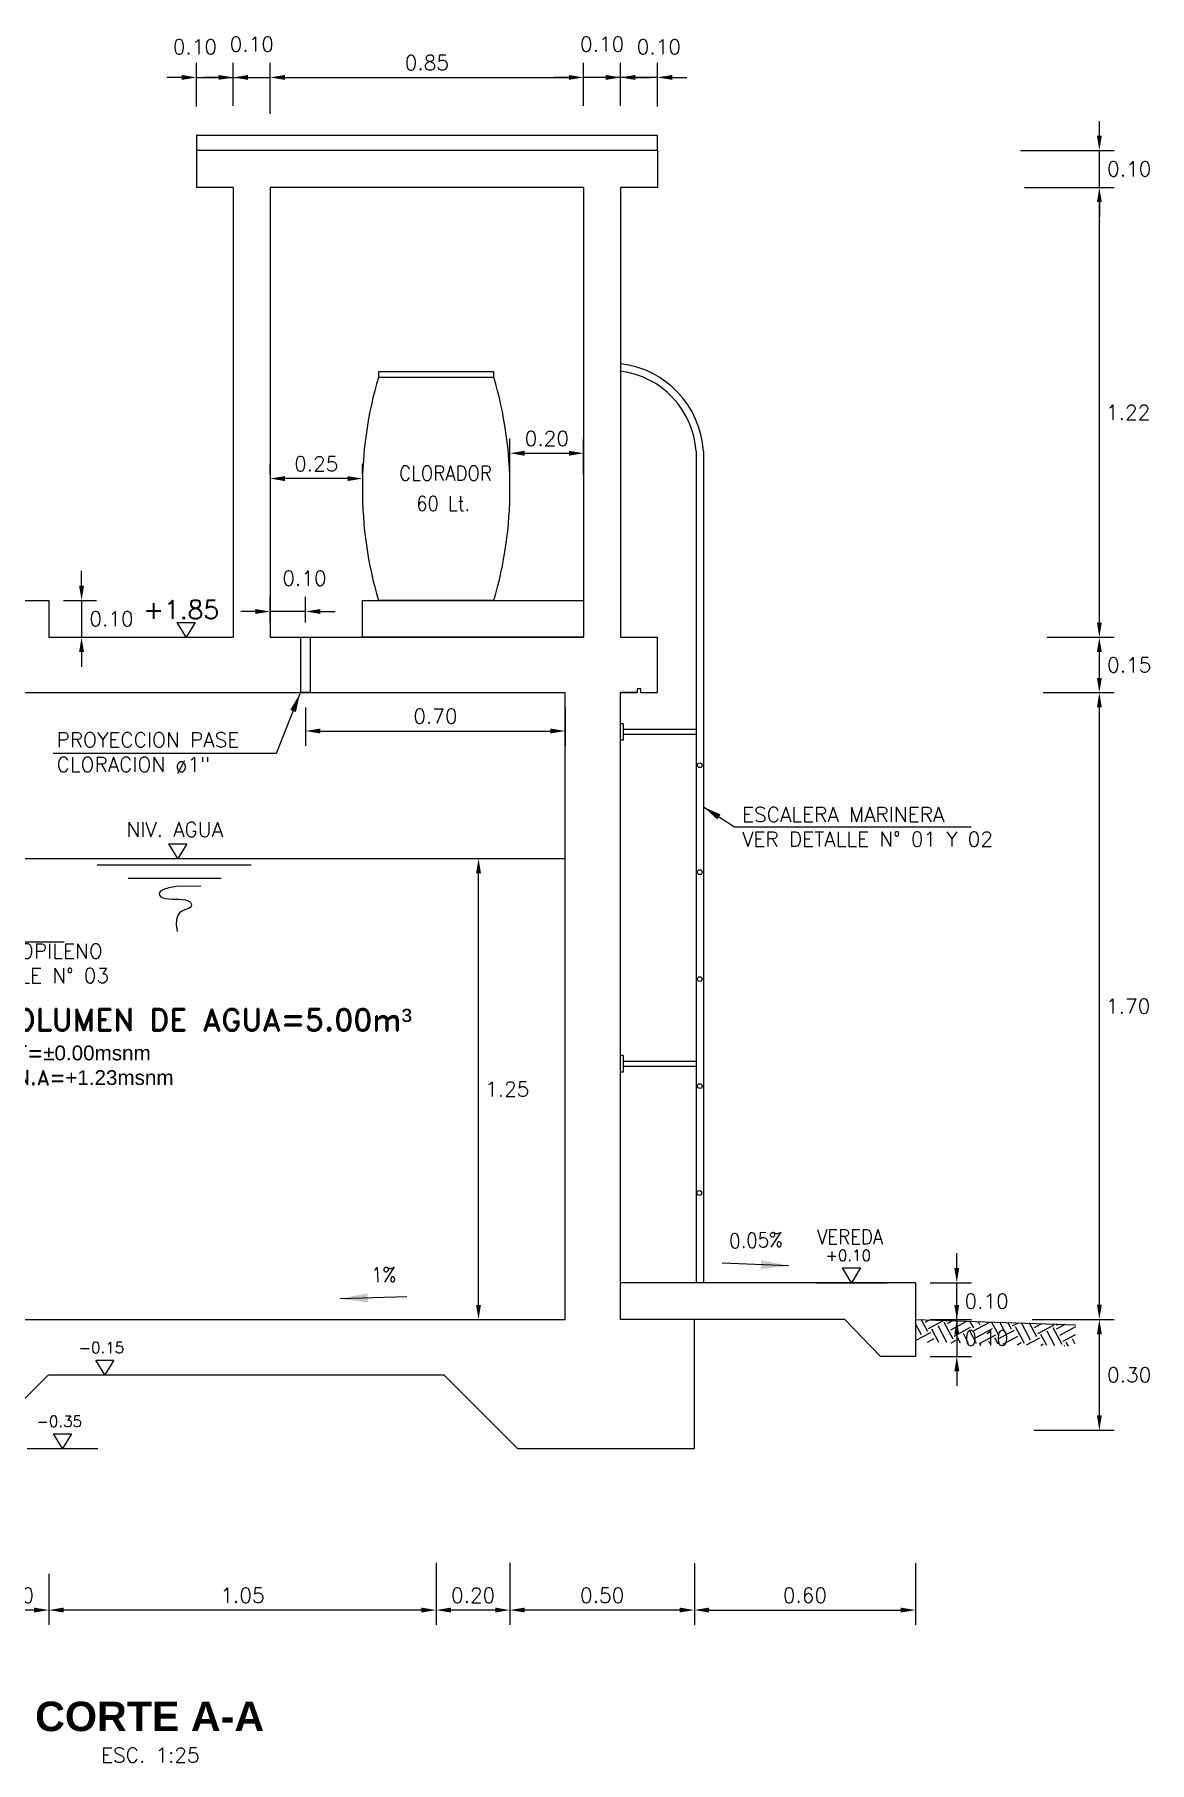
# Model space of a CAD drawing. Header units: metres. Extents: x -90 to 2507, y -28 to 972.
# Drawn here: x 145.593 to 148.617, y 189.472 to 194.157 of the extents above; entities that cross this region are included whole.
import ezdxf
from ezdxf.enums import TextEntityAlignment as Align

# ---------------------------------------------------------------- set-up
doc = ezdxf.new("R2010")
doc.units = ezdxf.units.M
doc.linetypes.add('HIDDEN', pattern=[9.525, 6.35, -3.175])
for name, color, linetype in [('A-MURO', 6, 'Continuous'), ('A-NIVEL DE TERRENO NATURAL', 34, 'Continuous'), ('A-NIVELES', 7, 'Continuous'), ('A-PISO', 9, 'Continuous'), ('G-achurado', 9, 'Continuous'), ('G-acotado', 8, 'Continuous'), ('G-textos-notas', 7, 'Continuous'), ('G-textos-subtitulo', 3, 'Continuous'), ('G-textos-titulos', 4, 'Continuous'), ('S-TUBERIAS-NUEVAS', 3, 'Continuous')]:
    doc.layers.add(name, color=color, linetype=linetype)
doc.styles.add('01COTAS', font='romans.shx')
doc.styles.add('20-NOTAS', font='romans.shx', dxfattribs={"height": 0.04})
doc.styles.add('20-SUBTITULO', font='romand.shx', dxfattribs={"height": 0.06})
doc.styles.add('20-TITULO', font='arialbd.ttf', dxfattribs={"height": 0.08})
doc.styles.add('ROMANS', font='romans.shx')
doc.dimstyles.new('DIM-20-CORTE', dxfattribs={"dimscale": 0.02, "dimtxt": 2, "dimasz": 2, "dimexe": 2, "dimexo": 2, "dimgap": 1, "dimtad": 2, "dimtih": 1, "dimtoh": 1, "dimzin": 1, "dimdsep": 46, "dimtxsty": '01COTAS', "dimcen": 25, "dimclrd": 9, "dimclre": 9, "dimclrt": 7, "dimadec": 0, "dimazin": 0, "dimtfac": 1, "dimtmove": 2, "dimatfit": 3, "dimfxl": 1, "dimtolj": 1, "dimtzin": 0, "dimarcsym": 0})
doc.dimstyles.new('DIM-20-PLANTA', dxfattribs={"dimscale": 0.02, "dimtxt": 2, "dimasz": 2, "dimexe": 2, "dimexo": 2, "dimgap": 1, "dimtad": 1, "dimzin": 1, "dimdsep": 46, "dimtxsty": '01COTAS', "dimcen": 25, "dimclrd": 9, "dimclre": 9, "dimclrt": 7, "dimadec": 0, "dimazin": 0, "dimtfac": 1, "dimtmove": 2, "dimatfit": 3, "dimfxl": 1, "dimtolj": 1, "dimtzin": 0, "dimarcsym": 0})
doc.dimstyles.new('DIM-50-PLANTA', dxfattribs={"dimscale": 0.05, "dimtxt": 2, "dimasz": 2, "dimexe": 2, "dimexo": 2, "dimgap": 1, "dimtad": 1, "dimdec": 0, "dimlfac": 1000, "dimtxsty": '01COTAS', "dimcen": 25, "dimclrd": 9, "dimclre": 9, "dimclrt": 7, "dimadec": 0, "dimazin": 0, "dimtfac": 1, "dimtdec": 0, "dimtmove": 2, "dimatfit": 3, "dimfxl": 1, "dimtolj": 1, "dimtzin": 0, "dimarcsym": 0})

# ---------------------------------------------------------------- blocks, each defined once
blk = doc.blocks.new('NIVEL-CORTE')
at = {"color": 1}
blk.add_line((-4.79, 0), (4.79, 0), dxfattribs=at)
blk.add_lwpolyline([(0, 0), (-1.22, 2.01), (1.22, 2.01), (0, 0)])
at = {"style": 'ROMANS'}
blk.add_attdef('+1.50', text='', height=2, dxfattribs=at).set_placement((-0.45, 2.95), align=Align.CENTER)
blk = doc.blocks.new('*D274')
at = {"color": 9, "lineweight": -2, "transparency": 16777216}
for p, q in [((146.6825, 190.013), (146.6825, 189.8453)), ((145.6324, 189.9837), (145.6324, 189.8453)), ((146.6425, 189.8853), (145.6724, 189.8853))]:
    blk.add_line(p, q, dxfattribs=at)
at = {"color": 9, "transparency": 16777216}
for points in [[(145.6724, 189.892), (145.6724, 189.8787), (145.6324, 189.8853)], [(146.6425, 189.892), (146.6425, 189.8787), (146.6825, 189.8853)]]:
    blk.add_solid(points, dxfattribs=at)
at = {"layer": 'Defpoints', "color": 0, "transparency": 16777216}
for p in [(146.6825, 190.053), (145.6324, 190.0237), (145.6324, 189.8853)]:
    blk.add_point(p, dxfattribs=at)
at = {"color": 7, "transparency": 16777216, "insert": (146.1575, 189.9253), "char_height": 0.04, "attachment_point": 5, "style": '01COTAS'}
blk.add_mtext('\\A1;1.05', dxfattribs=at)
blk = doc.blocks.new('*D279')
at = {"color": 9, "lineweight": -2, "transparency": 16777216}
for p, q in [((147.3826, 190.0122), (147.3826, 189.8453)), ((147.9824, 190.0122), (147.9824, 189.8453)), ((147.4226, 189.8853), (147.9424, 189.8853))]:
    blk.add_line(p, q, dxfattribs=at)
at = {"color": 9, "transparency": 16777216}
for points in [[(147.4226, 189.892), (147.4226, 189.8787), (147.3826, 189.8853)], [(147.9424, 189.892), (147.9424, 189.8787), (147.9824, 189.8853)]]:
    blk.add_solid(points, dxfattribs=at)
at = {"layer": 'Defpoints', "color": 0, "transparency": 16777216}
for p in [(147.3826, 190.0522), (147.9824, 190.0522), (147.9824, 189.8853)]:
    blk.add_point(p, dxfattribs=at)
at = {"color": 7, "transparency": 16777216, "insert": (147.6825, 189.9253), "char_height": 0.04, "attachment_point": 5, "style": '01COTAS'}
blk.add_mtext('\\A1;0.60', dxfattribs=at)
blk = doc.blocks.new('*D283')
at = {"layer": 'Defpoints', "color": 0, "transparency": 16777216}
for p in [(148.2583, 190.6734), (148.4807, 190.6734), (148.2632, 190.373)]:
    blk.add_point(p, dxfattribs=at)
at = {"layer": 'G-acotado', "color": 9, "lineweight": -2, "transparency": 16777216}
for p, q in [((148.2983, 190.6734), (148.5207, 190.6734)), ((148.4807, 190.413), (148.4807, 190.6334)), ((148.3032, 190.373), (148.5207, 190.373))]:
    blk.add_line(p, q, dxfattribs=at)
at = {"layer": 'G-acotado', "color": 9, "transparency": 16777216}
for points in [[(148.4741, 190.6334), (148.4874, 190.6334), (148.4807, 190.6734)], [(148.4741, 190.413), (148.4874, 190.413), (148.4807, 190.373)]]:
    blk.add_solid(points, dxfattribs=at)
at = {"layer": 'G-acotado', "color": 7, "transparency": 16777216, "insert": (148.5617, 190.5232), "char_height": 0.04, "attachment_point": 5, "style": '01COTAS'}
blk.add_mtext('\\A1;0.30', dxfattribs=at)
blk = doc.blocks.new('*D524')
at = {"layer": 'Defpoints', "color": 0, "transparency": 16777216}
for p in [(145.6324, 192.623), (145.6324, 192.523), (145.721, 192.523)]:
    blk.add_point(p, dxfattribs=at)
at = {"layer": 'G-acotado', "color": 9, "lineweight": -2, "transparency": 16777216}
for p, q in [((145.721, 192.663), (145.721, 192.703)), ((145.6724, 192.623), (145.761, 192.623)), ((145.721, 192.623), (145.721, 192.523)), ((145.6724, 192.523), (145.761, 192.523)), ((145.721, 192.483), (145.721, 192.443))]:
    blk.add_line(p, q, dxfattribs=at)
at = {"layer": 'G-acotado', "color": 9, "transparency": 16777216}
for points in [[(145.7143, 192.663), (145.7276, 192.663), (145.721, 192.623)], [(145.7143, 192.483), (145.7276, 192.483), (145.721, 192.523)]]:
    blk.add_solid(points, dxfattribs=at)
at = {"layer": 'G-acotado', "color": 7, "transparency": 16777216, "insert": (145.8019, 192.573), "char_height": 0.04, "attachment_point": 5, "style": '01COTAS'}
blk.add_mtext('\\A1;0.10', dxfattribs=at)
blk = doc.blocks.new('*D284')
at = {"color": 9, "lineweight": -2, "transparency": 16777216}
for p, q in [((146.8825, 190.013), (146.8825, 189.8453)), ((147.3826, 190.0122), (147.3826, 189.8453)), ((147.3426, 189.8853), (146.9225, 189.8853))]:
    blk.add_line(p, q, dxfattribs=at)
at = {"color": 9, "transparency": 16777216}
for points in [[(146.9225, 189.892), (146.9225, 189.8787), (146.8825, 189.8853)], [(147.3426, 189.892), (147.3426, 189.8787), (147.3826, 189.8853)]]:
    blk.add_solid(points, dxfattribs=at)
at = {"layer": 'Defpoints', "color": 0, "transparency": 16777216}
for p in [(146.8825, 190.053), (147.3826, 190.0522), (146.8825, 189.8853)]:
    blk.add_point(p, dxfattribs=at)
at = {"color": 7, "transparency": 16777216, "insert": (147.1326, 189.9253), "char_height": 0.04, "attachment_point": 5, "style": '01COTAS'}
blk.add_mtext('\\A1;0.50', dxfattribs=at)
blk = doc.blocks.new('*D285')
at = {"color": 9, "lineweight": -2, "transparency": 16777216}
for p, q in [((145.4324, 190.013), (145.4324, 189.8453)), ((145.6324, 189.9837), (145.6324, 189.8453)), ((145.5924, 189.8853), (145.4724, 189.8853))]:
    blk.add_line(p, q, dxfattribs=at)
at = {"color": 9, "transparency": 16777216}
for points in [[(145.4724, 189.892), (145.4724, 189.8787), (145.4324, 189.8853)], [(145.5924, 189.892), (145.5924, 189.8787), (145.6324, 189.8853)]]:
    blk.add_solid(points, dxfattribs=at)
at = {"layer": 'Defpoints', "color": 0, "transparency": 16777216}
for p in [(145.4324, 190.053), (145.6324, 190.0237), (145.4324, 189.8853)]:
    blk.add_point(p, dxfattribs=at)
at = {"color": 7, "transparency": 16777216, "insert": (145.5324, 189.9253), "char_height": 0.04, "attachment_point": 5, "style": '01COTAS'}
blk.add_mtext('\\A1;0.20', dxfattribs=at)
blk = doc.blocks.new('*D286')
at = {"color": 9, "lineweight": -2, "transparency": 16777216}
for p, q in [((146.6825, 190.013), (146.6825, 189.8453)), ((146.8825, 190.013), (146.8825, 189.8453)), ((146.8425, 189.8853), (146.7225, 189.8853))]:
    blk.add_line(p, q, dxfattribs=at)
at = {"color": 9, "transparency": 16777216}
for points in [[(146.7225, 189.892), (146.7225, 189.8787), (146.6825, 189.8853)], [(146.8425, 189.892), (146.8425, 189.8787), (146.8825, 189.8853)]]:
    blk.add_solid(points, dxfattribs=at)
at = {"layer": 'Defpoints', "color": 0, "transparency": 16777216}
for p in [(146.6825, 190.053), (146.8825, 190.053), (146.6825, 189.8853)]:
    blk.add_point(p, dxfattribs=at)
at = {"color": 7, "transparency": 16777216, "insert": (146.7825, 189.9253), "char_height": 0.04, "attachment_point": 5, "style": '01COTAS'}
blk.add_mtext('\\A1;0.20', dxfattribs=at)
blk = doc.blocks.new('*D525')
at = {"layer": 'Defpoints', "color": 0, "transparency": 16777216}
for p in [(147.9824, 190.673), (147.9824, 190.573), (148.0942, 190.573)]:
    blk.add_point(p, dxfattribs=at)
at = {"layer": 'G-acotado', "color": 9, "lineweight": -2, "transparency": 16777216}
for p, q in [((148.0942, 190.713), (148.0942, 190.753)), ((148.0224, 190.673), (148.1342, 190.673)), ((148.0942, 190.673), (148.0942, 190.573)), ((148.0224, 190.573), (148.1342, 190.573)), ((148.0942, 190.533), (148.0942, 190.493))]:
    blk.add_line(p, q, dxfattribs=at)
at = {"layer": 'G-acotado', "color": 9, "transparency": 16777216}
for points in [[(148.0875, 190.713), (148.1008, 190.713), (148.0942, 190.673)], [(148.0875, 190.533), (148.1008, 190.533), (148.0942, 190.573)]]:
    blk.add_solid(points, dxfattribs=at)
at = {"layer": 'G-acotado', "color": 7, "transparency": 16777216, "insert": (148.1751, 190.623), "char_height": 0.04, "attachment_point": 5, "style": '01COTAS'}
blk.add_mtext('\\A1;0.10', dxfattribs=at)
blk = doc.blocks.new('A$C538769D3')
for p, q in [((2.1044, 1.3913), (1.7914, 1.3913)), ((2.1044, 0.7713), (1.7914, 0.7713))]:
    blk.add_line(p, q)
blk.add_lwpolyline([(2.1044, 1.3913), (1.7914, 1.3913), (1.7914, 1.3766), (2.1044, 1.3766)], close=True)
for centre, start, end in [((2.8219, 1.074), 163.6322, 196.3678), ((1.074, 1.074), 343.6322, 16.3678)]:
    blk.add_arc(centre, 1.074, start, end)
blk = doc.blocks.new('*D296')
at = {"color": 9, "lineweight": -2, "transparency": 16777216}
for p, q in [((147.0824, 193.9645), (147.0824, 194.0812)), ((147.1824, 193.9645), (147.1824, 194.0812)), ((147.0424, 194.0412), (147.0024, 194.0412)), ((147.1824, 194.0412), (147.0824, 194.0412)), ((147.2224, 194.0412), (147.2624, 194.0412))]:
    blk.add_line(p, q, dxfattribs=at)
at = {"color": 9, "transparency": 16777216}
for points in [[(147.0424, 194.0479), (147.0424, 194.0346), (147.0824, 194.0412)], [(147.2224, 194.0479), (147.2224, 194.0346), (147.1824, 194.0412)]]:
    blk.add_solid(points, dxfattribs=at)
at = {"layer": 'Defpoints', "color": 0, "transparency": 16777216}
for p in [(147.0824, 194.0412), (147.0824, 193.9245), (147.1824, 193.9245)]:
    blk.add_point(p, dxfattribs=at)
at = {"color": 7, "transparency": 16777216, "insert": (147.1324, 194.1312), "char_height": 0.04, "attachment_point": 5, "style": '01COTAS'}
blk.add_mtext('\\A1;0.10', dxfattribs=at)
blk = doc.blocks.new('*D297')
at = {"color": 9, "lineweight": -2, "transparency": 16777216}
for p, q in [((146.2324, 193.9421), (146.2324, 194.0812)), ((147.0824, 193.9645), (147.0824, 194.0812)), ((146.2724, 194.0412), (147.0424, 194.0412))]:
    blk.add_line(p, q, dxfattribs=at)
at = {"color": 9, "transparency": 16777216}
for points in [[(146.2724, 194.0479), (146.2724, 194.0346), (146.2324, 194.0412)], [(147.0424, 194.0479), (147.0424, 194.0346), (147.0824, 194.0412)]]:
    blk.add_solid(points, dxfattribs=at)
at = {"layer": 'Defpoints', "color": 0, "transparency": 16777216}
for p in [(147.0824, 194.0412), (146.2324, 193.9021), (147.0824, 193.9245)]:
    blk.add_point(p, dxfattribs=at)
at = {"color": 7, "transparency": 16777216, "insert": (146.6574, 194.0812), "char_height": 0.04, "attachment_point": 5, "style": '01COTAS'}
blk.add_mtext('\\A1;0.85', dxfattribs=at)
blk = doc.blocks.new('*D527')
at = {"color": 9, "lineweight": -2, "transparency": 16777216}
for p, q in [((146.8825, 192.9657), (146.8825, 193.0622)), ((147.0824, 192.9657), (147.0824, 193.0622)), ((146.9225, 193.0222), (147.0424, 193.0222))]:
    blk.add_line(p, q, dxfattribs=at)
at = {"color": 9, "transparency": 16777216}
for points in [[(146.9225, 193.0289), (146.9225, 193.0155), (146.8825, 193.0222)], [(147.0424, 193.0289), (147.0424, 193.0155), (147.0824, 193.0222)]]:
    blk.add_solid(points, dxfattribs=at)
at = {"layer": 'Defpoints', "color": 0, "transparency": 16777216}
for p in [(147.0824, 193.0222), (146.8825, 192.9257), (147.0824, 192.9257)]:
    blk.add_point(p, dxfattribs=at)
at = {"color": 7, "transparency": 16777216, "insert": (146.9824, 193.0622), "char_height": 0.04, "attachment_point": 5, "style": '01COTAS'}
blk.add_mtext('\\A1;0.20', dxfattribs=at)
blk = doc.blocks.new('*D528')
at = {"color": 9, "lineweight": -2, "transparency": 16777216}
for p, q in [((146.2324, 192.9657), (146.2324, 192.9934)), ((146.4824, 192.9657), (146.4824, 192.9934)), ((146.4424, 192.9534), (146.2724, 192.9534))]:
    blk.add_line(p, q, dxfattribs=at)
at = {"color": 9, "transparency": 16777216}
for points in [[(146.2724, 192.9601), (146.2724, 192.9467), (146.2324, 192.9534)], [(146.4424, 192.9601), (146.4424, 192.9467), (146.4824, 192.9534)]]:
    blk.add_solid(points, dxfattribs=at)
at = {"layer": 'Defpoints', "color": 0, "transparency": 16777216}
for p in [(146.2324, 192.9534), (146.2324, 192.9257), (146.4824, 192.9257)]:
    blk.add_point(p, dxfattribs=at)
at = {"color": 7, "transparency": 16777216, "insert": (146.3574, 192.9934), "char_height": 0.04, "attachment_point": 5, "style": '01COTAS'}
blk.add_mtext('\\A1;0.25', dxfattribs=at)
blk = doc.blocks.new('*D529')
at = {"layer": 'Defpoints', "color": 0, "transparency": 16777216}
for p in [(147.9824, 190.773), (148.0942, 190.773), (147.9824, 190.673)]:
    blk.add_point(p, dxfattribs=at)
at = {"layer": 'G-acotado', "color": 9, "lineweight": -2, "transparency": 16777216}
for p, q in [((148.0942, 190.813), (148.0942, 190.853)), ((148.0224, 190.773), (148.1342, 190.773)), ((148.0942, 190.673), (148.0942, 190.773)), ((148.0224, 190.673), (148.1342, 190.673)), ((148.0942, 190.633), (148.0942, 190.593))]:
    blk.add_line(p, q, dxfattribs=at)
at = {"layer": 'G-acotado', "color": 9, "transparency": 16777216}
for points in [[(148.0875, 190.813), (148.1008, 190.813), (148.0942, 190.773)], [(148.0875, 190.633), (148.1008, 190.633), (148.0942, 190.673)]]:
    blk.add_solid(points, dxfattribs=at)
at = {"layer": 'G-acotado', "color": 7, "transparency": 16777216, "insert": (148.1751, 190.723), "char_height": 0.04, "attachment_point": 5, "style": '01COTAS'}
blk.add_mtext('\\A1;0.10', dxfattribs=at)
blk = doc.blocks.new('*D302')
at = {"layer": 'Defpoints', "color": 0, "transparency": 16777216}
for p in [(148.2882, 192.373), (148.4807, 192.373), (148.2583, 190.6734)]:
    blk.add_point(p, dxfattribs=at)
at = {"layer": 'G-acotado', "color": 9, "lineweight": -2, "transparency": 16777216}
for p, q in [((148.3282, 192.373), (148.5207, 192.373)), ((148.4807, 190.7134), (148.4807, 192.333)), ((148.2983, 190.6734), (148.5207, 190.6734))]:
    blk.add_line(p, q, dxfattribs=at)
at = {"layer": 'G-acotado', "color": 9, "transparency": 16777216}
for points in [[(148.4741, 192.333), (148.4874, 192.333), (148.4807, 192.373)], [(148.4741, 190.7134), (148.4874, 190.7134), (148.4807, 190.6734)]]:
    blk.add_solid(points, dxfattribs=at)
at = {"layer": 'G-acotado', "color": 7, "transparency": 16777216, "insert": (148.5588, 191.5232), "char_height": 0.04, "attachment_point": 5, "style": '01COTAS'}
blk.add_mtext('\\A1;1.70', dxfattribs=at)
blk = doc.blocks.new('*D303')
at = {"layer": 'Defpoints', "color": 0, "transparency": 16777216}
for p in [(148.2381, 193.743), (148.4807, 193.743), (148.2993, 192.523)]:
    blk.add_point(p, dxfattribs=at)
at = {"layer": 'G-acotado', "color": 9, "lineweight": -2, "transparency": 16777216}
for p, q in [((148.2781, 193.743), (148.5207, 193.743)), ((148.4807, 192.563), (148.4807, 193.703)), ((148.3393, 192.523), (148.5207, 192.523))]:
    blk.add_line(p, q, dxfattribs=at)
at = {"layer": 'G-acotado', "color": 9, "transparency": 16777216}
for points in [[(148.4741, 193.703), (148.4874, 193.703), (148.4807, 193.743)], [(148.4741, 192.563), (148.4874, 192.563), (148.4807, 192.523)]]:
    blk.add_solid(points, dxfattribs=at)
at = {"layer": 'G-acotado', "color": 7, "transparency": 16777216, "insert": (148.5588, 193.133), "char_height": 0.04, "attachment_point": 5, "style": '01COTAS'}
blk.add_mtext('\\A1;1.22', dxfattribs=at)
blk = doc.blocks.new('*D304')
at = {"layer": 'Defpoints', "color": 0, "transparency": 16777216}
for p in [(148.2993, 192.523), (148.4807, 192.523), (148.2882, 192.373)]:
    blk.add_point(p, dxfattribs=at)
at = {"layer": 'G-acotado', "color": 9, "lineweight": -2, "transparency": 16777216}
for p, q in [((148.3393, 192.523), (148.5207, 192.523)), ((148.4807, 192.413), (148.4807, 192.483)), ((148.3282, 192.373), (148.5207, 192.373))]:
    blk.add_line(p, q, dxfattribs=at)
at = {"layer": 'G-acotado', "color": 9, "transparency": 16777216}
for points in [[(148.4741, 192.483), (148.4874, 192.483), (148.4807, 192.523)], [(148.4741, 192.413), (148.4874, 192.413), (148.4807, 192.373)]]:
    blk.add_solid(points, dxfattribs=at)
at = {"layer": 'G-acotado', "color": 7, "transparency": 16777216, "insert": (148.5617, 192.448), "char_height": 0.04, "attachment_point": 5, "style": '01COTAS'}
blk.add_mtext('\\A1;0.15', dxfattribs=at)
blk = doc.blocks.new('*D305')
at = {"layer": 'Defpoints', "color": 0, "transparency": 16777216}
for p in [(148.227, 193.843), (148.4807, 193.843), (148.2381, 193.743)]:
    blk.add_point(p, dxfattribs=at)
at = {"layer": 'G-acotado', "color": 9, "lineweight": -2, "transparency": 16777216}
for p, q in [((148.4807, 193.883), (148.4807, 193.923)), ((148.267, 193.843), (148.5207, 193.843)), ((148.4807, 193.743), (148.4807, 193.843)), ((148.2781, 193.743), (148.5207, 193.743)), ((148.4807, 193.703), (148.4807, 193.663))]:
    blk.add_line(p, q, dxfattribs=at)
at = {"layer": 'G-acotado', "color": 9, "transparency": 16777216}
for points in [[(148.4741, 193.883), (148.4874, 193.883), (148.4807, 193.843)], [(148.4741, 193.703), (148.4874, 193.703), (148.4807, 193.743)]]:
    blk.add_solid(points, dxfattribs=at)
at = {"layer": 'G-acotado', "color": 7, "transparency": 16777216, "insert": (148.5617, 193.793), "char_height": 0.04, "attachment_point": 5, "style": '01COTAS'}
blk.add_mtext('\\A1;0.10', dxfattribs=at)
blk = doc.blocks.new('*D530')
at = {"layer": 'Defpoints', "color": 0, "transparency": 16777216}
for p in [(146.7832, 191.923), (146.7973, 191.923), (146.7832, 190.673)]:
    blk.add_point(p, dxfattribs=at)
at = {"layer": 'G-acotado', "color": 9, "lineweight": -2, "transparency": 16777216}
for p, q in [((146.8232, 191.923), (146.8373, 191.923)), ((146.7973, 190.713), (146.7973, 191.883)), ((146.8232, 190.673), (146.8373, 190.673))]:
    blk.add_line(p, q, dxfattribs=at)
at = {"layer": 'G-acotado', "color": 9, "transparency": 16777216}
for points in [[(146.7906, 191.883), (146.804, 191.883), (146.7973, 191.923)], [(146.7906, 190.713), (146.804, 190.713), (146.7973, 190.673)]]:
    blk.add_solid(points, dxfattribs=at)
at = {"layer": 'G-acotado', "color": 7, "transparency": 16777216, "insert": (146.8754, 191.298), "char_height": 0.04, "attachment_point": 5, "style": '01COTAS'}
blk.add_mtext('\\A1;1.25', dxfattribs=at)
blk = doc.blocks.new('*D536')
at = {"color": 9, "lineweight": -2, "transparency": 16777216}
for p, q in [((146.2324, 192.563), (146.2324, 192.633)), ((146.3283, 192.563), (146.3283, 192.633)), ((146.1924, 192.593), (146.1524, 192.593)), ((146.3283, 192.593), (146.2324, 192.593)), ((146.3683, 192.593), (146.4083, 192.593))]:
    blk.add_line(p, q, dxfattribs=at)
at = {"color": 9, "transparency": 16777216}
for points in [[(146.1924, 192.5997), (146.1924, 192.5864), (146.2324, 192.593)], [(146.3683, 192.5997), (146.3683, 192.5864), (146.3283, 192.593)]]:
    blk.add_solid(points, dxfattribs=at)
at = {"layer": 'Defpoints', "color": 0, "transparency": 16777216}
for p in [(146.2324, 192.593), (146.2324, 192.523), (146.3283, 192.523)]:
    blk.add_point(p, dxfattribs=at)
at = {"color": 7, "transparency": 16777216, "insert": (146.3254, 192.683), "char_height": 0.04, "attachment_point": 5, "style": '01COTAS'}
blk.add_mtext('\\A1;0.10', dxfattribs=at)
blk = doc.blocks.new('*D543')
at = {"color": 9, "lineweight": -2, "transparency": 16777216}
for p, q in [((146.3283, 192.333), (146.3283, 192.229)), ((147.0324, 192.333), (147.0324, 192.229)), ((146.3683, 192.269), (146.9924, 192.269))]:
    blk.add_line(p, q, dxfattribs=at)
at = {"color": 9, "transparency": 16777216}
for points in [[(146.3683, 192.2757), (146.3683, 192.2624), (146.3283, 192.269)], [(146.9924, 192.2757), (146.9924, 192.2624), (147.0324, 192.269)]]:
    blk.add_solid(points, dxfattribs=at)
at = {"layer": 'Defpoints', "color": 0, "transparency": 16777216}
for p in [(146.3283, 192.373), (147.0324, 192.373), (147.0324, 192.269)]:
    blk.add_point(p, dxfattribs=at)
at = {"color": 7, "transparency": 16777216, "insert": (146.6804, 192.309), "char_height": 0.04, "attachment_point": 5, "style": '01COTAS'}
blk.add_mtext('\\A1;0.70', dxfattribs=at)
blk = doc.blocks.new('*D331')
at = {"color": 9, "lineweight": -2, "transparency": 16777216}
for p, q in [((147.1824, 193.9645), (147.1824, 194.0812)), ((147.2824, 193.9627), (147.2824, 194.0812)), ((147.1424, 194.0412), (147.1024, 194.0412)), ((147.2824, 194.0412), (147.1824, 194.0412)), ((147.3224, 194.0412), (147.3624, 194.0412))]:
    blk.add_line(p, q, dxfattribs=at)
at = {"color": 9, "transparency": 16777216}
for points in [[(147.1424, 194.0479), (147.1424, 194.0346), (147.1824, 194.0412)], [(147.3224, 194.0479), (147.3224, 194.0346), (147.2824, 194.0412)]]:
    blk.add_solid(points, dxfattribs=at)
at = {"layer": 'Defpoints', "color": 0, "transparency": 16777216}
for p in [(147.1824, 194.0412), (147.1824, 193.9245), (147.2824, 193.9227)]:
    blk.add_point(p, dxfattribs=at)
at = {"color": 7, "transparency": 16777216, "insert": (147.2864, 194.1241), "char_height": 0.04, "attachment_point": 5, "style": '01COTAS'}
blk.add_mtext('\\A1;0.10', dxfattribs=at)
blk = doc.blocks.new('*D332')
at = {"color": 9, "lineweight": -2, "transparency": 16777216}
for p, q in [((146.1324, 193.9645), (146.1324, 194.0812)), ((146.2324, 193.9645), (146.2324, 194.0812)), ((146.0924, 194.0412), (146.0524, 194.0412)), ((146.1324, 194.0412), (146.2324, 194.0412)), ((146.2724, 194.0412), (146.3124, 194.0412))]:
    blk.add_line(p, q, dxfattribs=at)
at = {"color": 9, "transparency": 16777216}
for points in [[(146.0924, 194.0479), (146.0924, 194.0346), (146.1324, 194.0412)], [(146.2724, 194.0479), (146.2724, 194.0346), (146.2324, 194.0412)]]:
    blk.add_solid(points, dxfattribs=at)
at = {"layer": 'Defpoints', "color": 0, "transparency": 16777216}
for p in [(146.2324, 194.0412), (146.1324, 193.9245), (146.2324, 193.9245)]:
    blk.add_point(p, dxfattribs=at)
at = {"color": 7, "transparency": 16777216, "insert": (146.1824, 194.1312), "char_height": 0.04, "attachment_point": 5, "style": '01COTAS'}
blk.add_mtext('\\A1;0.10', dxfattribs=at)
blk = doc.blocks.new('*D333')
at = {"color": 9, "lineweight": -2, "transparency": 16777216}
for p, q in [((146.0324, 193.9627), (146.0324, 194.0812)), ((146.1324, 193.9645), (146.1324, 194.0812)), ((145.9924, 194.0412), (145.9524, 194.0412)), ((146.0324, 194.0412), (146.1324, 194.0412)), ((146.1724, 194.0412), (146.2124, 194.0412))]:
    blk.add_line(p, q, dxfattribs=at)
at = {"color": 9, "transparency": 16777216}
for points in [[(145.9924, 194.0479), (145.9924, 194.0346), (146.0324, 194.0412)], [(146.1724, 194.0479), (146.1724, 194.0346), (146.1324, 194.0412)]]:
    blk.add_solid(points, dxfattribs=at)
at = {"layer": 'Defpoints', "color": 0, "transparency": 16777216}
for p in [(146.1324, 194.0412), (146.0324, 193.9227), (146.1324, 193.9245)]:
    blk.add_point(p, dxfattribs=at)
at = {"color": 7, "transparency": 16777216, "insert": (146.0284, 194.1241), "char_height": 0.04, "attachment_point": 5, "style": '01COTAS'}
blk.add_mtext('\\A1;0.10', dxfattribs=at)

msp = doc.modelspace()

# ---------------------------------------------------------------- hatches: boundary and pattern name
h = msp.add_hatch()
h.set_pattern_fill('ANGLE', color=8)
h.set_pattern_definition([(0, (0.144, -0.6325), (0, 6.985), [5.08, -1.905]), (90, (0.144, -0.6325), (-6.985, 4e-16), [5.08, -1.905])])
h.paths.add_polyline_path([(147.4191, 192.9123), (147.4055, 192.9021, 0.443988), (147.3816, 192.932), (147.3781, 192.926), (147.3608, 192.9427), (147.3887, 192.9439), (147.3844, 192.9367, -0.344332)])
h = msp.add_hatch()
h.set_pattern_fill('ANGLE', color=8)
h.set_pattern_definition([(0, (-0.706, -1.8125), (0, 6.985), [5.08, -1.905]), (90, (-0.706, -1.8125), (-6.985, 4e-16), [5.08, -1.905])])
h.paths.add_polyline_path([(146.5691, 191.7323), (146.5555, 191.7221, 0.443988), (146.5316, 191.752), (146.5281, 191.746), (146.5108, 191.7627), (146.5387, 191.7639), (146.5344, 191.7567, -0.344332)])
at = {"layer": 'G-achurado'}
h = msp.add_hatch(dxfattribs=at)
h.set_pattern_fill('EARTH', color=8, scale=0.008, angle=28.1804)
h.set_pattern_definition([(28.180384, (-9.934913, 3.55685), (0.020788182, 0.068768681), [0.0508, -0.0508]), (28.180384, (-9.94391, 3.57364), (0.020788182, 0.068768681), [0.0508, -0.0508]), (28.180384, (-9.952905, 3.590434), (0.020788182, 0.068768681), [0.0508, -0.0508]), (118.180384, (-9.950307, 3.59903), (-0.068768681, 0.020788182), [0.0508, -0.0508]), (118.180384, (-9.933515, 3.608027), (-0.068768681, 0.020788182), [0.0508, -0.0508]), (118.180384, (-9.916723, 3.617023), (-0.068768681, 0.020788182), [0.0508, -0.0508])])
h.paths.add_polyline_path([(147.9824, 190.673), (147.9824, 190.6125), (148.4152, 190.6006), (148.4171, 190.6594), (147.9824, 190.6734)])

# ---------------------------------------------------------------- linework, layer by layer
at = {"color": 8, "linetype": 'HIDDEN', "ltscale": 0.5}
msp.add_line((144.8324, 192.623), (145.6324, 192.623), dxfattribs=at)
msp.add_lwpolyline([(146.4824, 192.623), (147.0824, 192.623), (147.0824, 192.523), (146.4824, 192.523)], close=True)
at = {"color": 8, "linetype": 'HIDDEN', "ltscale": 0.2}
msp.add_lwpolyline([(146.3158, 192.373), (146.3158, 192.523), (146.3408, 192.523), (146.3408, 192.373)], close=True, dxfattribs=at)
at = {"layer": 'A-MURO', "color": 1, "ltscale": 0.18}
for p, q in [((146.0316, 193.8844), (146.0316, 193.8844)), ((146.0316, 193.8844), (147.2824, 193.8844)), ((147.2824, 193.8844), (147.2824, 193.8844))]:
    msp.add_line(p, q, dxfattribs=at)
at = {"layer": 'A-MURO', "ltscale": 0.18}
for p, q in [((147.2824, 193.843), (147.2824, 193.743)), ((146.1324, 193.743), (146.0324, 193.743)), ((147.0824, 193.743), (146.2324, 193.743)), ((147.0824, 193.743), (147.0824, 192.523)), ((147.1824, 193.743), (147.1824, 192.523)), ((147.2824, 193.743), (147.1824, 193.743)), ((145.6324, 192.523), (146.1324, 192.523)), ((146.2324, 192.523), (147.0824, 192.523)), ((147.1824, 192.523), (147.2824, 192.523)), ((147.2824, 192.373), (147.2824, 192.523)), ((145.5324, 192.373), (147.0324, 192.373)), ((147.0324, 190.673), (147.0324, 192.373)), ((147.1824, 190.673), (147.1824, 192.373)), ((147.1824, 192.373), (147.2274, 192.373)), ((147.2274, 192.373), (147.1824, 192.373)), ((147.2374, 192.373), (147.2824, 192.373)), ((147.9824, 190.773), (147.1824, 190.773)), ((147.9824, 190.773), (147.9824, 190.573)), ((147.7907, 190.673), (147.1824, 190.673)), ((147.8874, 190.573), (147.7907, 190.673)), ((147.9824, 190.573), (147.8874, 190.573))]:
    msp.add_line(p, q, dxfattribs=at)
at = {"layer": 'A-MURO', "color": 1, "ltscale": 0.18}
for points in [[(146.0324, 193.8844), (146.0324, 193.843)], [(147.2824, 193.843), (147.2824, 193.8844)]]:
    msp.add_lwpolyline(points, dxfattribs=at)
at = {"layer": 'A-MURO', "ltscale": 0.18}
for points in [[(146.0324, 193.843), (146.0324, 193.743)], [(147.2824, 193.843), (146.0324, 193.843)], [(146.1324, 193.743), (146.1324, 192.523)], [(146.2324, 193.743), (146.2324, 192.523)], [(145.6324, 192.623), (145.6324, 192.523)], [(147.2374, 192.373), (147.2374, 192.383), (147.2274, 192.383), (147.2274, 192.373)], [(144.5822, 190.323), (145.4317, 190.323), (145.6317, 190.523), (146.7032, 190.523), (146.9032, 190.323), (147.3826, 190.323), (147.3826, 190.673)], [(145.2324, 190.673), (147.0324, 190.673)], [(147.3826, 190.673), (147.1824, 190.673)]]:
    msp.add_lwpolyline(points, dxfattribs=at)
at = {"layer": 'A-NIVEL DE TERRENO NATURAL'}
msp.add_lwpolyline([(147.9824, 190.673), (148.4171, 190.6592)], dxfattribs=at)
at = {"layer": 'A-PISO'}
for p, q in [((146.1807, 191.9056), (145.7633, 191.9056)), ((146.0996, 191.8693), (145.8473, 191.8693))]:
    msp.add_line(p, q, dxfattribs=at)
msp.add_lwpolyline([(146.0442, 191.8476), (146.007, 191.8485), (145.9784, 191.8471), (145.9575, 191.844), (145.9433, 191.8395), (145.935, 191.8344), (145.9315, 191.829), (145.932, 191.8239), (145.9356, 191.8197), (145.9413, 191.8167), (145.9486, 191.8148), (145.9572, 191.8138), (145.9664, 191.8132), (145.976, 191.813), (145.9854, 191.8127), (145.9943, 191.8121), (146.002, 191.8111), (146.0084, 191.8092), (146.0132, 191.8067), (146.0166, 191.8038), (146.0184, 191.8005), (146.0188, 191.7971), (146.0177, 191.7938), (146.0151, 191.7908), (146.011, 191.7881), (146.0055, 191.7859), (145.9993, 191.7836), (145.9928, 191.7803), (145.9868, 191.7755), (145.9818, 191.7684), (145.9786, 191.7581), (145.9778, 191.7441), (145.98, 191.7255)], dxfattribs=at)
at = {"layer": 'G-acotado'}
msp.add_lwpolyline([(144.9324, 191.923), (147.0324, 191.923)], dxfattribs=at)
at = {"layer": 'S-TUBERIAS-NUEVAS', "color": 2}
for p, q in [((147.3873, 193.0278), (147.3873, 190.773)), ((147.4073, 193.0278), (147.4073, 190.773)), ((147.1892, 192.2887), (147.1824, 192.2887)), ((147.1892, 192.2887), (147.1824, 192.2887)), ((147.1892, 192.2887), (147.1892, 192.2438)), ((147.1892, 192.2887), (147.1892, 192.2438)), ((147.1892, 192.2438), (147.1824, 192.2438)), ((147.1892, 192.2438), (147.1824, 192.2438)), ((147.3873, 192.2727), (147.1892, 192.2727)), ((147.3873, 192.2597), (147.1892, 192.2597)), ((147.1892, 191.3887), (147.1824, 191.3887)), ((147.1892, 191.3887), (147.1824, 191.3887)), ((147.1892, 191.3887), (147.1892, 191.3438)), ((147.1892, 191.3887), (147.1892, 191.3438)), ((147.3873, 191.3727), (147.1892, 191.3727)), ((147.3873, 191.3597), (147.1892, 191.3597)), ((147.1892, 191.3438), (147.1824, 191.3438)), ((147.1892, 191.3438), (147.1824, 191.3438))]:
    msp.add_line(p, q, dxfattribs=at)
at = {"layer": 'S-TUBERIAS-NUEVAS', "color": 1}
for centre in [(147.3972, 192.1762), (147.3972, 191.8862), (147.3972, 191.5962), (147.3972, 191.3062), (147.3961, 191.0163)]:
    msp.add_circle(centre, 0.0065, dxfattribs=at)
at = {"layer": 'S-TUBERIAS-NUEVAS', "color": 2}
for radius, start, end in [(0.2551, 3.6157, 83.3166), (0.2351, 3.9205, 82.7464)]:
    msp.add_arc((147.1527, 193.0117), radius, start, end, dxfattribs=at)

# ---------------------------------------------------------------- block references
msp.add_blockref('A$C538769D3', (144.7345, 191.8517))
at = {"layer": 'A-NIVELES'}
ref = msp.add_blockref('NIVEL-CORTE', (146.0044, 192.523), dxfattribs=dict(at, xscale=0.02, yscale=0.02, zscale=0.02))
ref.add_attrib('+1.50', '+1.85', dxfattribs={"layer": '0', "height": 0.05, "style": 'ROMANS'}).set_placement((145.9914, 192.5732), align=Align.CENTER)
at = {"layer": 'A-NIVELES', "xscale": 0.02, "yscale": 0.02, "zscale": 0.02}
msp.add_blockref('NIVEL-CORTE', (145.9824, 191.923), dxfattribs=at).add_auto_attribs({'+1.50': 'NIV. AGUA'})
at = {"layer": 'A-NIVELES'}
ref = msp.add_blockref('NIVEL-CORTE', (147.809, 190.773), dxfattribs=dict(at, xscale=0.02, yscale=0.02, zscale=0.02))
ref.add_attrib('+1.50', '+0.10', dxfattribs={"layer": '0', "height": 0.03, "style": 'ROMANS'}).set_placement((147.7999, 190.8321), align=Align.CENTER)
ref = msp.add_blockref('NIVEL-CORTE', (145.7839, 190.523), dxfattribs=dict(at, xscale=0.02, yscale=0.02, zscale=0.02))
ref.add_attrib('+1.50', '-0.15', dxfattribs={"layer": '0', "height": 0.03, "style": 'ROMANS'}).set_placement((145.7749, 190.5821), align=Align.CENTER)
ref = msp.add_blockref('NIVEL-CORTE', (145.6696, 190.323), dxfattribs=dict(at, xscale=0.02, yscale=0.02, zscale=0.02))
ref.add_attrib('+1.50', '-0.35', dxfattribs={"layer": '0', "height": 0.03, "style": 'ROMANS'}).set_placement((145.6606, 190.3821), align=Align.CENTER)

# ---------------------------------------------------------------- texts
at = {"layer": 'A-NIVELES', "style": '01COTAS', "width": 0.9}
msp.add_text('VEREDA', height=0.04, dxfattribs=at).set_placement((147.8943, 190.8774), align=Align.RIGHT)
at = {"layer": 'A-NIVELES', "linetype": 'HIDDEN', "lineweight": 13, "ltscale": 0.5, "char_height": 0.04, "style": '01COTAS'}
for s, width, heights, insert, attachment_point in [('\\pxi-3,l5,ql,t1;PROYECCION PASE \\PCLORACION ø1"', 1.229619, [0.1321], (145.5731, 192.265), 1), ('\\pxi-3,l5,ql,t1;ESCALERA MARINERA\\PVER DETALLE N° 01 Y 02', 1.229619, [0.1321], (148.6615, 192.0624), 3), ('PELDAÑOS \\PDE POLIPROPILENO \\PVER DETALLE N° 03', 0.912003, [0], (145.2693, 191.759), 1)]:
    msp.add_mtext_dynamic_manual_height_columns(s, width=width, gutter_width=10, heights=heights, dxfattribs=dict(at, insert=insert, attachment_point=attachment_point))
at = {"layer": 'G-textos-notas', "color": 7, "style": '01COTAS', "width": 0.9}
for s, p in [('CLORADOR', (146.8336, 192.9479)), ('60 Lt.', (146.7748, 192.8658))]:
    msp.add_text(s, height=0.04, dxfattribs=at).set_placement(p, align=Align.RIGHT)
for s, p in [('0.05%%%', (147.6226, 190.8704)), ('1%%%', (146.5748, 190.7758))]:
    msp.add_text(s, height=0.04, rotation=1.7434, dxfattribs=at).set_placement(p, align=Align.RIGHT)
at = {"layer": 'G-textos-notas', "style": '20-NOTAS'}
msp.add_text('ESC. 1:25', height=0.04, dxfattribs=at).set_placement((145.9075, 189.4922), align=Align.MIDDLE)
at = {"layer": 'G-textos-subtitulo', "insert": (145.4883, 191.516), "char_height": 0.06, "width": 1.331329, "attachment_point": 1, "style": '20-SUBTITULO'}
msp.add_mtext('VOLUMEN DE AGUA=5.00m{\\fArial|b0|i0|c0|p34;³}\\P{\\H0.66667x;C.F=\\fArial|b0|i0|c0|p34;±0.00msnm\\P\\Fromand|c0;C.N.A=\\fArial|b0|i0|c0|p34;+1.23msnm}', dxfattribs=at)
at = {"layer": 'G-textos-titulos', "style": '20-TITULO'}
msp.add_text('CORTE A-A', height=0.08, dxfattribs=at).set_placement((145.9056, 189.5971), align=Align.MIDDLE)

# ---------------------------------------------------------------- dimensions: what is measured, and where the dimension line sits
dim = msp.add_linear_dim(base=(146.1324, 194.0412), p1=(146.0324, 193.9227), p2=(146.1324, 193.9245), angle=180, dimstyle='DIM-20-PLANTA')
dim.commit()
dim.dimension.update_dxf_attribs({"geometry": '*D333', "text_midpoint": (146.0284, 194.1241), "dimtype": 160})
dim = msp.add_linear_dim(base=(146.2324, 194.0412), p1=(146.1324, 193.9245), p2=(146.2324, 193.9245), angle=180, dimstyle='DIM-20-PLANTA')
dim.commit()
dim.dimension.update_dxf_attribs({"geometry": '*D332', "text_midpoint": (146.1824, 194.1312)})
for base, p1, p2, picture, middle in [((147.0824, 194.0412), (147.1824, 193.9245), (147.0824, 193.9245), '*D296', (147.1324, 194.1312)), ((147.0824, 194.0412), (146.2324, 193.9021), (147.0824, 193.9245), '*D297', (146.6574, 194.0812)), ((147.0824, 193.0222), (146.8825, 192.9257), (147.0824, 192.9257), '*D527', (146.9824, 193.0622)), ((146.2324, 192.9534), (146.4824, 192.9257), (146.2324, 192.9257), '*D528', (146.3574, 192.9934)), ((147.0324, 192.269), (146.3283, 192.373), (147.0324, 192.373), '*D543', (146.6804, 192.309)), ((145.4324, 189.8853), (145.6324, 190.0237), (145.4324, 190.053), '*D285', (145.5324, 189.9253)), ((145.6324, 189.8853), (146.6825, 190.053), (145.6324, 190.0237), '*D274', (146.1575, 189.9253)), ((146.6825, 189.8853), (146.8825, 190.053), (146.6825, 190.053), '*D286', (146.7825, 189.9253)), ((146.8825, 189.8853), (147.3826, 190.0522), (146.8825, 190.053), '*D284', (147.1326, 189.9253)), ((147.9824, 189.8853), (147.3826, 190.0522), (147.9824, 190.0522), '*D279', (147.6825, 189.9253))]:
    dim = msp.add_linear_dim(base=base, p1=p1, p2=p2, dimstyle='DIM-20-PLANTA')
    dim.commit()
    dim.dimension.update_dxf_attribs({"geometry": picture, "text_midpoint": middle})
for base, p1, p2, picture, middle in [((147.1824, 194.0412), (147.2824, 193.9227), (147.1824, 193.9245), '*D331', (147.2864, 194.1241)), ((146.2324, 192.593), (146.3283, 192.523), (146.2324, 192.523), '*D536', (146.3254, 192.683))]:
    dim = msp.add_linear_dim(base=base, p1=p1, p2=p2, dimstyle='DIM-20-PLANTA')
    dim.commit()
    dim.dimension.update_dxf_attribs({"geometry": picture, "text_midpoint": middle, "dimtype": 160})
at = {"layer": 'G-acotado'}
for base, p1, p2, picture, middle in [((148.4807, 193.843), (148.2381, 193.743), (148.227, 193.843), '*D305', (148.5617, 193.793)), ((148.4807, 193.743), (148.2993, 192.523), (148.2381, 193.743), '*D303', (148.5588, 193.133)), ((145.721, 192.523), (145.6324, 192.623), (145.6324, 192.523), '*D524', (145.8019, 192.573)), ((148.4807, 192.523), (148.2882, 192.373), (148.2993, 192.523), '*D304', (148.5617, 192.448)), ((148.4807, 192.373), (148.2583, 190.6734), (148.2882, 192.373), '*D302', (148.5588, 191.5232)), ((146.7973, 191.923), (146.7832, 190.673), (146.7832, 191.923), '*D530', (146.8754, 191.298)), ((148.0942, 190.773), (147.9824, 190.673), (147.9824, 190.773), '*D529', (148.1751, 190.723)), ((148.0942, 190.573), (147.9824, 190.673), (147.9824, 190.573), '*D525', (148.1751, 190.623)), ((148.4807, 190.6734), (148.2632, 190.373), (148.2583, 190.6734), '*D283', (148.5617, 190.5232))]:
    dim = msp.add_linear_dim(base=base, p1=p1, p2=p2, angle=90, dimstyle='DIM-20-CORTE', dxfattribs=at)
    dim.commit()
    dim.dimension.update_dxf_attribs({"geometry": picture, "text_midpoint": middle})

# ---------------------------------------------------------------- leaders
at = {"layer": 'G-textos-notas'}
for points, override in [([(146.313, 192.3698), (146.2485, 192.2076), (145.6439, 192.2076)], {"dimasz": 1, "dimtad": 0, "dimcen": 1.393145}), ([(147.4073, 192.0631), (147.4914, 192.0087), (148.1333, 192.0087)], {"dimasz": 1, "dimtad": 0, "dimcen": 1.393145}), ([(145.0905, 191.5903), (145.2539, 191.6972), (145.674, 191.6972)], {"dimasz": 1, "dimtad": 0, "dimcen": 1.393145}), ([(147.6381, 190.819), (147.4576, 190.8257)], {"dimasz": 1.5, "dimtad": 0, "dimcen": 1.393145, "dimclrd": 256}), ([(146.4221, 190.7298), (146.6026, 190.7352)], {"dimasz": 1.5, "dimtad": 0, "dimcen": 1.393145, "dimclrd": 256})]:
    msp.add_leader(points, dimstyle='DIM-50-PLANTA', override=override, dxfattribs=at)

doc.saveas('drawing.dxf')
